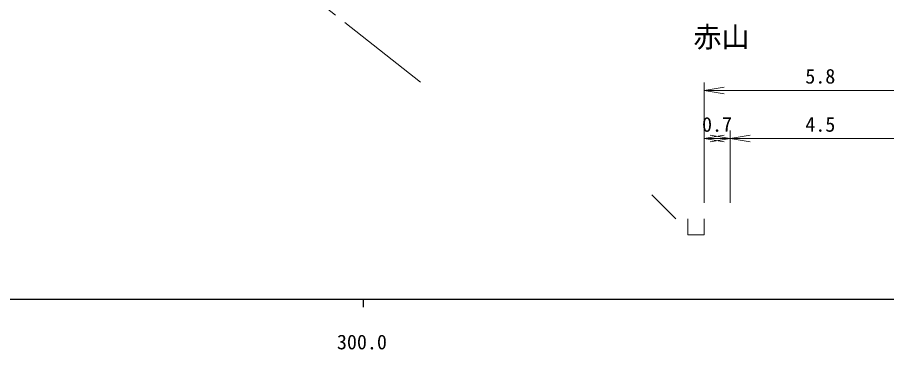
# Model space of a CAD drawing. Units: millimetres, scale not verified, with parts at other scales. Extents: x 40000 to 680000, y 20000 to 380000.
# Drawn here: x 324884 to 433269, y 198715 to 240096 of the extents above; entities that cross this region are included whole.
import ezdxf
from ezdxf.enums import TextEntityAlignment as Align

# ---------------------------------------------------------------- set-up
doc = ezdxf.new("R2010")
doc.units = ezdxf.units.MM
doc.header["$LTSCALE"] = 1000
doc.linetypes.add('CHAIN', pattern=[18.5, 12, -1.5, 3.5, -1.5])
for name, color, linetype, lineweight in [('M-BGD', 7, 'Continuous', 13), ('M-BMK', 2, 'CHAIN', 13), ('M-STR-HTXT', 7, 'Continuous', 13), ('M-TTL-BAND', 7, 'Continuous', 25)]:
    doc.layers.add(name, color=color, linetype=linetype, lineweight=lineweight)
doc.layers.add('M-BMK-HTXT', color=7, linetype='Continuous')
doc.styles.add('ＭＳ ゴシック', font='')
doc.styles.get('ＭＳ ゴシック').set_extended_font_data('MS Gothic')

# ---------------------------------------------------------------- blocks, each defined once
blk = doc.blocks.new('open_arrow')
at = {"color": 0, "linetype": 'Continuous', "lineweight": -2}
blk.add_lwpolyline([(7.5, 1.25), (0, 0), (7.5, -1.25)], dxfattribs=at)

msp = doc.modelspace()

# ---------------------------------------------------------------- linework, layer by layer
at = {"layer": 'M-BGD'}
for p, q in [((404000, 218000), (407000, 215000)), ((408500, 215000), (408500, 213000)), ((410500, 215000), (410500, 213000)), ((408500, 213000), (410500, 213000))]:
    msp.add_line(p, q, dxfattribs=at)
at = {"layer": 'M-BMK'}
msp.add_line((375137, 232028), (327202, 269834), dxfattribs=at)
at = {"layer": 'M-STR-HTXT'}
for p, q in [((410500, 217000), (410500, 232000)), ((410500, 231000), (439500, 231000)), ((413750, 217000), (413750, 226000)), ((410500, 225000), (413750, 225000)), ((413750, 225000), (436250, 225000))]:
    msp.add_line(p, q, dxfattribs=at)
at = {"layer": 'M-TTL-BAND'}
for p, q in [((40000, 205000), (579000, 205000)), ((368000, 205000), (368000, 204000))]:
    msp.add_line(p, q, dxfattribs=at)

# ---------------------------------------------------------------- block references
at = {"layer": 'M-STR-HTXT', "xscale": 333, "yscale": 333}
for p in [(410500, 231000), (410500, 225000), (413750, 225000)]:
    msp.add_blockref('open_arrow', p, dxfattribs=at)
at = {"layer": 'M-STR-HTXT', "xscale": 333, "yscale": 333, "rotation": 180}
msp.add_blockref('open_arrow', (413750, 225000), dxfattribs=at)

# ---------------------------------------------------------------- texts
at = {"layer": 'M-BMK-HTXT', "style": 'ＭＳ ゴシック'}
msp.add_text('赤山', height=2566, dxfattribs=at).set_placement((412671, 237650), align=Align.MIDDLE_CENTER)
at = {"layer": 'M-STR-HTXT', "style": 'ＭＳ ゴシック'}
for s, p in [('5.8', (425000, 231300)), ('0.7', (412125, 225300)), ('4.5', (425000, 225300))]:
    msp.add_text(s, height=1833, dxfattribs=at).set_placement(p, align=Align.BOTTOM_CENTER)
at = {"layer": 'M-TTL-BAND', "style": 'ＭＳ ゴシック'}
msp.add_text('300.0', height=1833, dxfattribs=at).set_placement((367844, 198195), align=Align.BOTTOM_CENTER)

doc.saveas('drawing.dxf')
